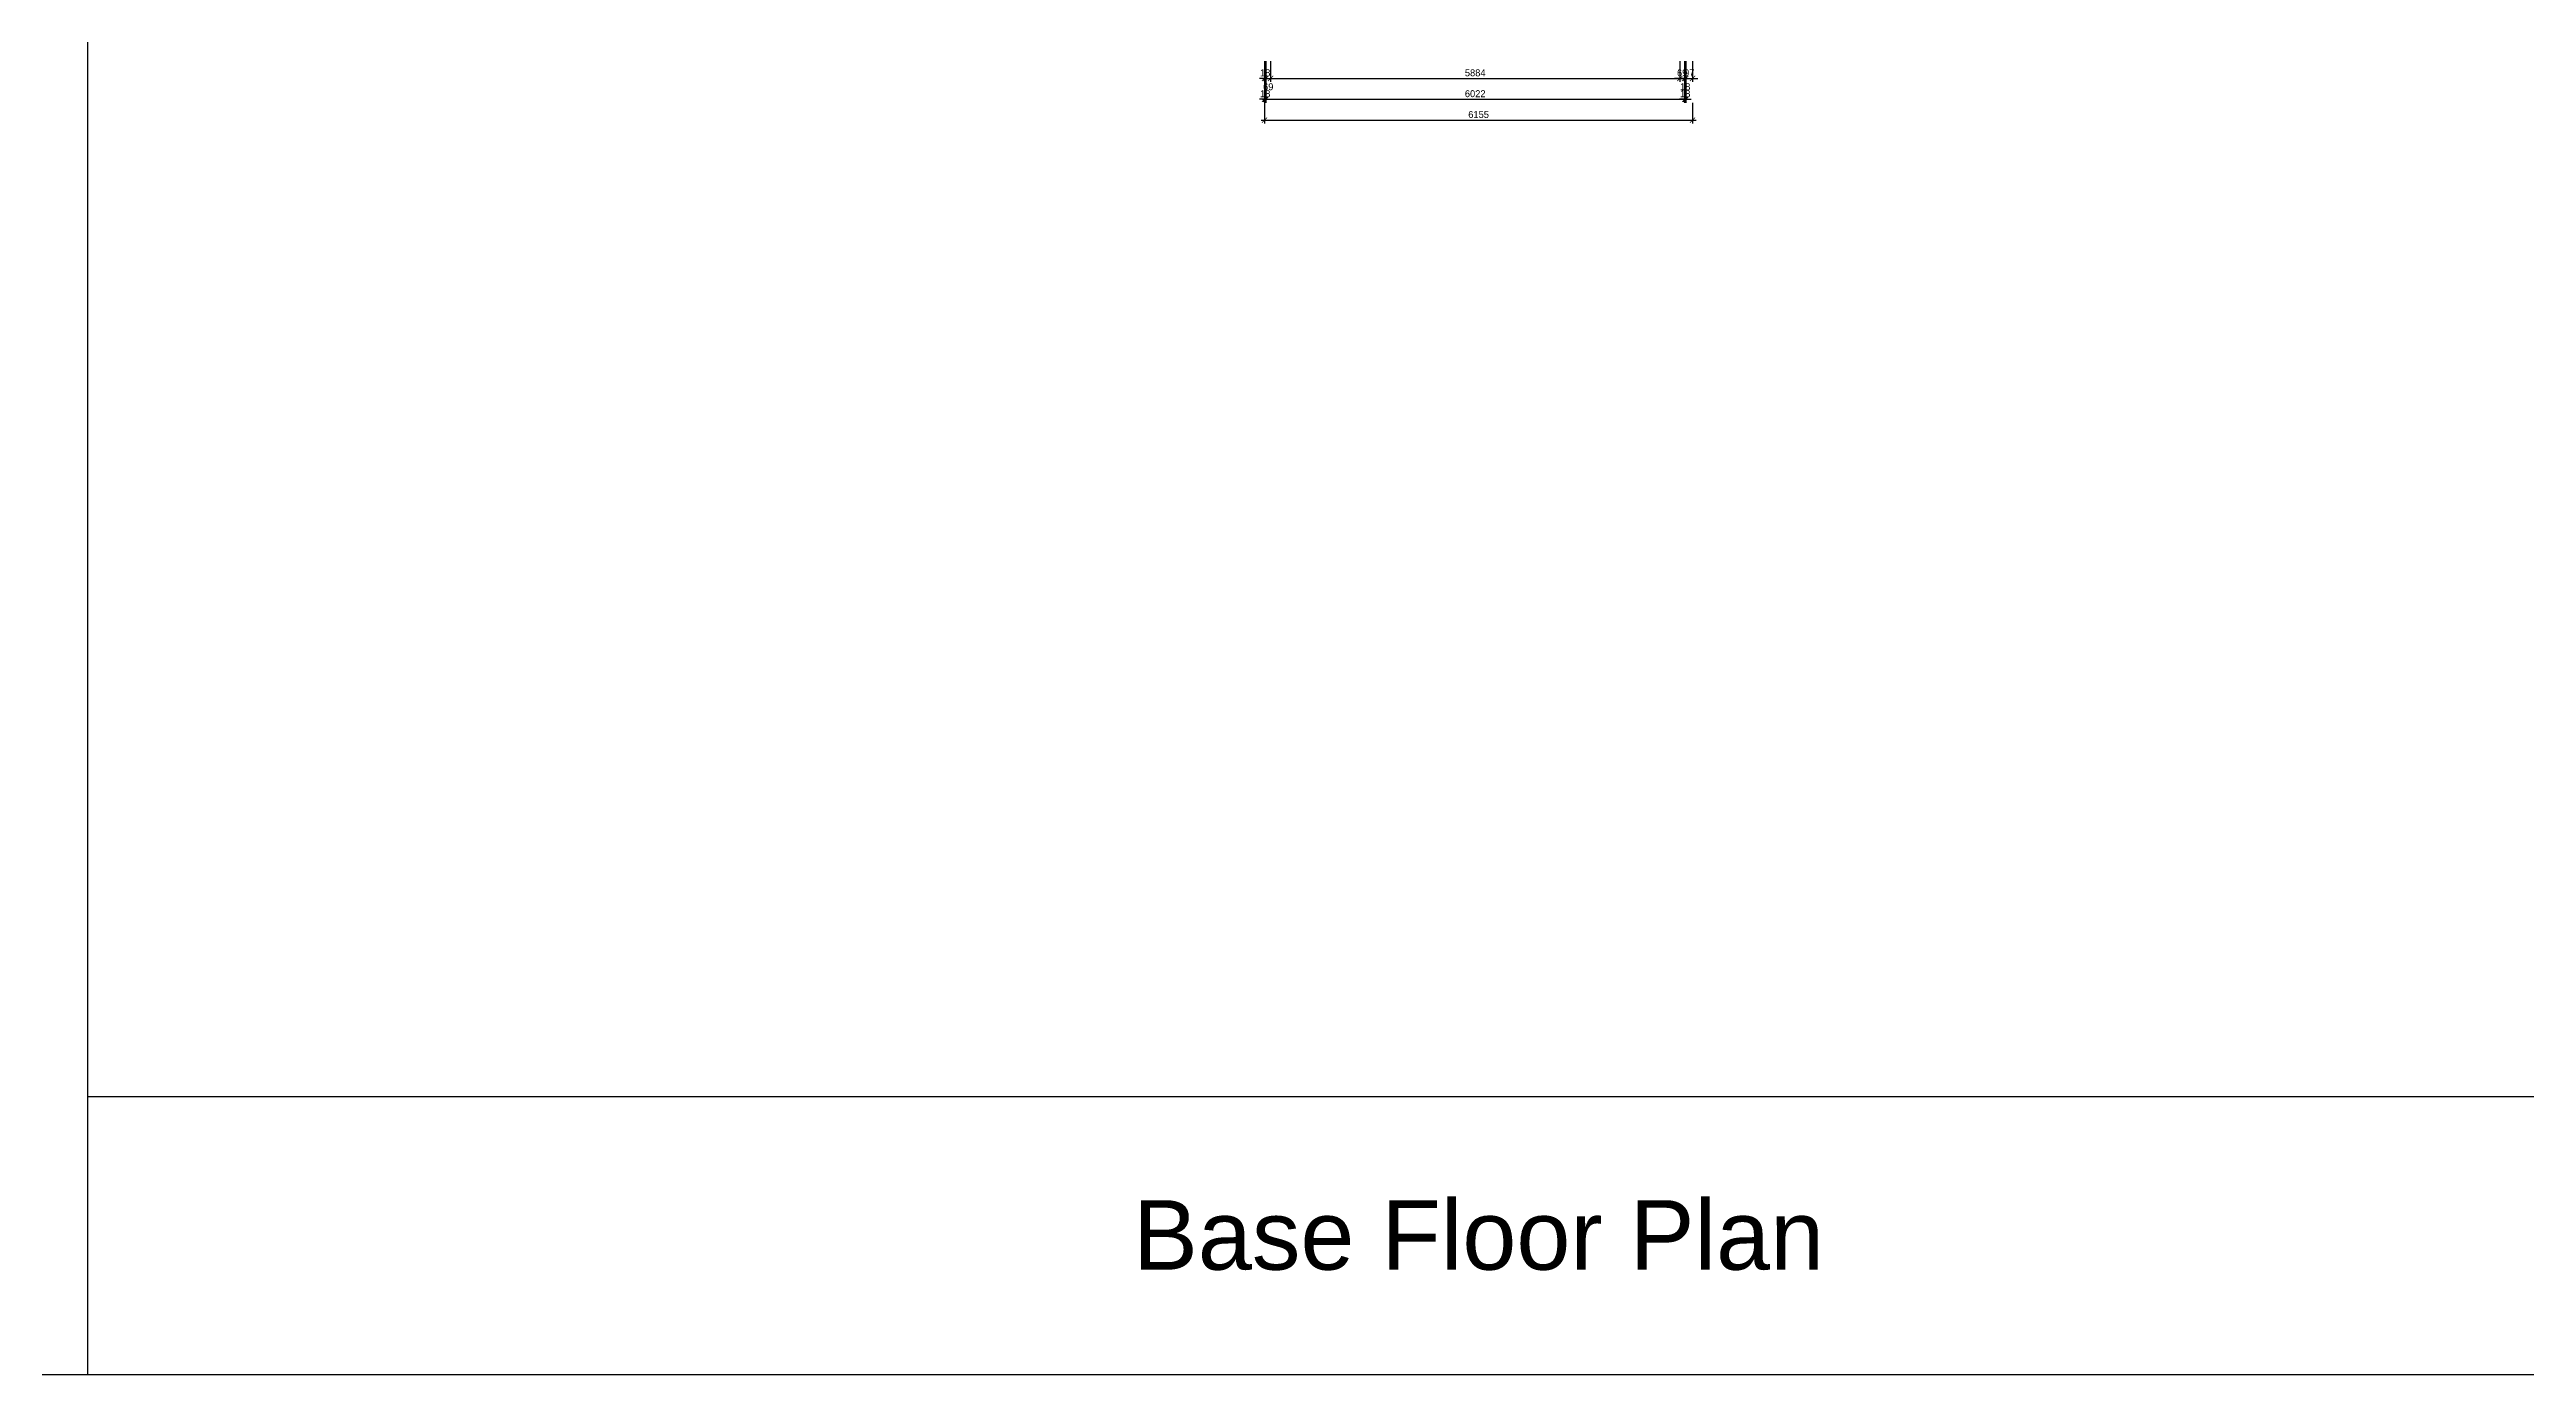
# Model space of a CAD drawing. Header units: millimetres. Extents: x 0 to 420000, y 0 to 44000.
# Drawn here: x 19449 to 55069, y 0 to 19058 of the extents above; entities that cross this region are included whole.
import ezdxf

# ---------------------------------------------------------------- set-up
doc = ezdxf.new("R2010")
doc.units = ezdxf.units.MM
doc.header["$LTSCALE"] = 10
doc.layers.get('DEFPOINTS').update_dxf_attribs({"color": 254})
doc.layers.add('A-WALL-FULL-DIMS', color=5, linetype='Continuous')
doc.styles.add('h_arial', font='Songti SC.ttf')
doc.styles.get("Standard").update_dxf_attribs({"font": 'Arial.ttf'})
doc.dimstyles.new('h_out-dim_1-050', dxfattribs={"dimscale": 0.5, "dimtxt": 200, "dimasz": 150, "dimexe": 100, "dimexo": 100, "dimgap": 60, "dimtad": 1, "dimdec": 0, "dimzin": 9, "dimdsep": 46, "dimtxsty": 'h_arial', "dimblk": 'ARCHTICK', "dimblk1": 'ARCHTICK', "dimblk2": 'ARCHTICK', "dimcen": 100, "dimdle": 100, "dimclrd": 256, "dimclre": 256, "dimclrt": 35, "dimazin": 2, "dimtfac": 1, "dimtdec": 0, "dimtix": 1, "dimtmove": 2, "dimatfit": 3, "dimldrblk": 'ARCHTICK', "dimfxl": 1, "dimtolj": 1, "dimtzin": 0, "dimarcsym": 0})

# ---------------------------------------------------------------- blocks, each defined once
blk = doc.blocks.new('_ArchTick')
at = {"color": 0, "linetype": 'ByBlock', "const_width": 0.15}
blk.add_lwpolyline([(-0.5, -0.5), (0.5, 0.5)], dxfattribs=at)
blk = doc.blocks.new('*D18')
at = {"layer": 'A-WALL-FULL-DIMS', "lineweight": -2, "transparency": 16777216}
for p, q in [((36922.3, 18292), (36922.3, 17992)), ((43077.7, 18292), (43077.7, 17992)), ((36872.3, 18042), (43127.7, 18042))]:
    blk.add_line(p, q, dxfattribs=at)
at = {"layer": 'DEFPOINTS', "color": 0, "transparency": 16777216}
for p in [(36922.3, 18342), (43077.7, 18342), (43077.7, 18042)]:
    blk.add_point(p, dxfattribs=at)
at = {"layer": 'A-WALL-FULL-DIMS', "lineweight": -2, "transparency": 16777216, "xscale": 75, "yscale": 75, "zscale": 75, "rotation": 180}
blk.add_blockref('_ArchTick', (36922.3, 18042), dxfattribs=at)
at = {"layer": 'A-WALL-FULL-DIMS', "lineweight": -2, "transparency": 16777216, "xscale": 75, "yscale": 75, "zscale": 75}
blk.add_blockref('_ArchTick', (43077.7, 18042), dxfattribs=at)
at = {"layer": 'A-WALL-FULL-DIMS', "color": 35, "transparency": 16777216, "insert": (40000, 18122), "char_height": 100, "attachment_point": 5, "style": 'h_arial'}
blk.add_mtext('\\A1;6155', dxfattribs=at)
blk = doc.blocks.new('*D31')
at = {"layer": 'A-WALL-FULL-DIMS', "lineweight": -2, "transparency": 16777216}
for p, q in [((36922.3, 18592), (36922.3, 18292)), ((36940.3, 18592), (36940.3, 18292)), ((36922.3, 18342), (36847.3, 18342)), ((36922.3, 18342), (36940.3, 18342)), ((36940.3, 18342), (37015.3, 18342))]:
    blk.add_line(p, q, dxfattribs=at)
at = {"layer": 'DEFPOINTS', "color": 0, "transparency": 16777216}
for p in [(36922.3, 18642), (36940.3, 18642), (36940.3, 18342)]:
    blk.add_point(p, dxfattribs=at)
at = {"layer": 'A-WALL-FULL-DIMS', "lineweight": -2, "transparency": 16777216, "xscale": 75, "yscale": 75, "zscale": 75}
blk.add_blockref('_ArchTick', (36922.3, 18342), dxfattribs=at)
at = {"layer": 'A-WALL-FULL-DIMS', "lineweight": -2, "transparency": 16777216, "xscale": 75, "yscale": 75, "zscale": 75, "rotation": 180}
blk.add_blockref('_ArchTick', (36940.3, 18342), dxfattribs=at)
at = {"layer": 'A-WALL-FULL-DIMS', "color": 35, "transparency": 16777216, "insert": (36931.3, 18422), "char_height": 100, "attachment_point": 5, "style": 'h_arial'}
blk.add_mtext('\\A1;18', dxfattribs=at)
blk = doc.blocks.new('*D32')
at = {"layer": 'A-WALL-FULL-DIMS', "lineweight": -2, "transparency": 16777216}
for p, q in [((36940.3, 18592), (36940.3, 18292)), ((42962.3, 18592), (42962.3, 18292)), ((36890.3, 18342), (43012.3, 18342))]:
    blk.add_line(p, q, dxfattribs=at)
at = {"layer": 'DEFPOINTS', "color": 0, "transparency": 16777216}
for p in [(36940.3, 18642), (42962.3, 18642), (42962.3, 18342)]:
    blk.add_point(p, dxfattribs=at)
at = {"layer": 'A-WALL-FULL-DIMS', "lineweight": -2, "transparency": 16777216, "xscale": 75, "yscale": 75, "zscale": 75, "rotation": 180}
blk.add_blockref('_ArchTick', (36940.3, 18342), dxfattribs=at)
at = {"layer": 'A-WALL-FULL-DIMS', "lineweight": -2, "transparency": 16777216, "xscale": 75, "yscale": 75, "zscale": 75}
blk.add_blockref('_ArchTick', (42962.3, 18342), dxfattribs=at)
at = {"layer": 'A-WALL-FULL-DIMS', "color": 35, "transparency": 16777216, "insert": (39951.3, 18422), "char_height": 100, "attachment_point": 5, "style": 'h_arial'}
blk.add_mtext('\\A1;6022', dxfattribs=at)
blk = doc.blocks.new('*D33')
at = {"layer": 'A-WALL-FULL-DIMS', "lineweight": -2, "transparency": 16777216}
for p, q in [((42962.3, 18592), (42962.3, 18292)), ((42980.3, 18592), (42980.3, 18292)), ((42962.3, 18342), (42887.3, 18342)), ((42962.3, 18342), (42980.3, 18342)), ((42980.3, 18342), (43055.3, 18342))]:
    blk.add_line(p, q, dxfattribs=at)
at = {"layer": 'DEFPOINTS', "color": 0, "transparency": 16777216}
for p in [(42962.3, 18642), (42980.3, 18642), (42980.3, 18342)]:
    blk.add_point(p, dxfattribs=at)
at = {"layer": 'A-WALL-FULL-DIMS', "lineweight": -2, "transparency": 16777216, "xscale": 75, "yscale": 75, "zscale": 75}
blk.add_blockref('_ArchTick', (42962.3, 18342), dxfattribs=at)
at = {"layer": 'A-WALL-FULL-DIMS', "lineweight": -2, "transparency": 16777216, "xscale": 75, "yscale": 75, "zscale": 75, "rotation": 180}
blk.add_blockref('_ArchTick', (42980.3, 18342), dxfattribs=at)
at = {"layer": 'A-WALL-FULL-DIMS', "color": 35, "transparency": 16777216, "insert": (42971.3, 18422), "char_height": 100, "attachment_point": 5, "style": 'h_arial'}
blk.add_mtext('\\A1;18', dxfattribs=at)
blk = doc.blocks.new('*D71')
at = {"layer": 'A-WALL-FULL-DIMS', "lineweight": -2, "transparency": 16777216}
for p, q in [((36922.3, 18892), (36922.3, 18592)), ((36940.3, 18892), (36940.3, 18592)), ((36922.3, 18642), (36847.3, 18642)), ((36922.3, 18642), (36940.3, 18642)), ((36940.3, 18642), (37015.3, 18642))]:
    blk.add_line(p, q, dxfattribs=at)
at = {"layer": 'DEFPOINTS', "color": 0, "transparency": 16777216}
for p in [(36922.3, 18942), (36940.3, 18942), (36940.3, 18642)]:
    blk.add_point(p, dxfattribs=at)
at = {"layer": 'A-WALL-FULL-DIMS', "lineweight": -2, "transparency": 16777216, "xscale": 75, "yscale": 75, "zscale": 75}
blk.add_blockref('_ArchTick', (36922.3, 18642), dxfattribs=at)
at = {"layer": 'A-WALL-FULL-DIMS', "lineweight": -2, "transparency": 16777216, "xscale": 75, "yscale": 75, "zscale": 75, "rotation": 180}
blk.add_blockref('_ArchTick', (36940.3, 18642), dxfattribs=at)
at = {"layer": 'A-WALL-FULL-DIMS', "color": 35, "transparency": 16777216, "insert": (36931.3, 18722), "char_height": 100, "attachment_point": 5, "style": 'h_arial'}
blk.add_mtext('\\A1;18', dxfattribs=at)
blk = doc.blocks.new('*D72')
at = {"layer": 'A-WALL-FULL-DIMS', "lineweight": -2, "transparency": 16777216}
for p, q in [((36940.3, 18892), (36940.3, 18592)), ((37009.3, 18892), (37009.3, 18592)), ((36890.3, 18642), (37059.3, 18642))]:
    blk.add_line(p, q, dxfattribs=at)
at = {"layer": 'DEFPOINTS', "color": 0, "transparency": 16777216}
for p in [(36940.3, 18942), (37009.3, 18942), (37009.3, 18642)]:
    blk.add_point(p, dxfattribs=at)
at = {"layer": 'A-WALL-FULL-DIMS', "lineweight": -2, "transparency": 16777216, "xscale": 75, "yscale": 75, "zscale": 75, "rotation": 180}
blk.add_blockref('_ArchTick', (36940.3, 18642), dxfattribs=at)
at = {"layer": 'A-WALL-FULL-DIMS', "lineweight": -2, "transparency": 16777216, "xscale": 75, "yscale": 75, "zscale": 75}
blk.add_blockref('_ArchTick', (37009.3, 18642), dxfattribs=at)
at = {"layer": 'A-WALL-FULL-DIMS', "color": 35, "transparency": 16777216, "insert": (36974.8, 18522), "char_height": 100, "attachment_point": 5, "style": 'h_arial'}
blk.add_mtext('\\A1;69', dxfattribs=at)
blk = doc.blocks.new('*D73')
at = {"layer": 'A-WALL-FULL-DIMS', "lineweight": -2, "transparency": 16777216}
for p, q in [((37009.3, 18892), (37009.3, 18592)), ((42893.3, 18892), (42893.3, 18592)), ((36959.3, 18642), (42943.3, 18642))]:
    blk.add_line(p, q, dxfattribs=at)
at = {"layer": 'DEFPOINTS', "color": 0, "transparency": 16777216}
for p in [(37009.3, 18942), (42893.3, 18942), (42893.3, 18642)]:
    blk.add_point(p, dxfattribs=at)
at = {"layer": 'A-WALL-FULL-DIMS', "lineweight": -2, "transparency": 16777216, "xscale": 75, "yscale": 75, "zscale": 75, "rotation": 180}
blk.add_blockref('_ArchTick', (37009.3, 18642), dxfattribs=at)
at = {"layer": 'A-WALL-FULL-DIMS', "lineweight": -2, "transparency": 16777216, "xscale": 75, "yscale": 75, "zscale": 75}
blk.add_blockref('_ArchTick', (42893.3, 18642), dxfattribs=at)
at = {"layer": 'A-WALL-FULL-DIMS', "color": 35, "transparency": 16777216, "insert": (39951.3, 18722), "char_height": 100, "attachment_point": 5, "style": 'h_arial'}
blk.add_mtext('\\A1;5884', dxfattribs=at)
blk = doc.blocks.new('*D74')
at = {"layer": 'A-WALL-FULL-DIMS', "lineweight": -2, "transparency": 16777216}
for p, q in [((42893.3, 18892), (42893.3, 18592)), ((42962.3, 18892), (42962.3, 18592)), ((42893.3, 18642), (42818.3, 18642)), ((42893.3, 18642), (42962.3, 18642)), ((42962.3, 18642), (43037.3, 18642))]:
    blk.add_line(p, q, dxfattribs=at)
at = {"layer": 'DEFPOINTS', "color": 0, "transparency": 16777216}
for p in [(42893.3, 18942), (42962.3, 18942), (42962.3, 18642)]:
    blk.add_point(p, dxfattribs=at)
at = {"layer": 'A-WALL-FULL-DIMS', "lineweight": -2, "transparency": 16777216, "xscale": 75, "yscale": 75, "zscale": 75}
blk.add_blockref('_ArchTick', (42893.3, 18642), dxfattribs=at)
at = {"layer": 'A-WALL-FULL-DIMS', "lineweight": -2, "transparency": 16777216, "xscale": 75, "yscale": 75, "zscale": 75, "rotation": 180}
blk.add_blockref('_ArchTick', (42962.3, 18642), dxfattribs=at)
at = {"layer": 'A-WALL-FULL-DIMS', "color": 35, "transparency": 16777216, "insert": (42927.8, 18722), "char_height": 100, "attachment_point": 5, "style": 'h_arial'}
blk.add_mtext('\\A1;69', dxfattribs=at)
blk = doc.blocks.new('*D75')
at = {"layer": 'A-WALL-FULL-DIMS', "lineweight": -2, "transparency": 16777216}
for p, q in [((42962.3, 18892), (42962.3, 18592)), ((42980.3, 18892), (42980.3, 18592)), ((42962.3, 18642), (42887.3, 18642)), ((42962.3, 18642), (42980.3, 18642)), ((42980.3, 18642), (43055.3, 18642))]:
    blk.add_line(p, q, dxfattribs=at)
at = {"layer": 'DEFPOINTS', "color": 0, "transparency": 16777216}
for p in [(42962.3, 18942), (42980.3, 18942), (42980.3, 18642)]:
    blk.add_point(p, dxfattribs=at)
at = {"layer": 'A-WALL-FULL-DIMS', "lineweight": -2, "transparency": 16777216, "xscale": 75, "yscale": 75, "zscale": 75}
blk.add_blockref('_ArchTick', (42962.3, 18642), dxfattribs=at)
at = {"layer": 'A-WALL-FULL-DIMS', "lineweight": -2, "transparency": 16777216, "xscale": 75, "yscale": 75, "zscale": 75, "rotation": 180}
blk.add_blockref('_ArchTick', (42980.3, 18642), dxfattribs=at)
at = {"layer": 'A-WALL-FULL-DIMS', "color": 35, "transparency": 16777216, "insert": (42971.3, 18522), "char_height": 100, "attachment_point": 5, "style": 'h_arial'}
blk.add_mtext('\\A1;18', dxfattribs=at)
blk = doc.blocks.new('*D76')
at = {"layer": 'A-WALL-FULL-DIMS', "lineweight": -2, "transparency": 16777216}
for p, q in [((42980.3, 18892), (42980.3, 18592)), ((43077.7, 18892), (43077.7, 18592)), ((42980.3, 18642), (42905.3, 18642)), ((42980.3, 18642), (43077.7, 18642)), ((43077.7, 18642), (43152.7, 18642))]:
    blk.add_line(p, q, dxfattribs=at)
at = {"layer": 'DEFPOINTS', "color": 0, "transparency": 16777216}
for p in [(42980.3, 18942), (43077.7, 18942), (43077.7, 18642)]:
    blk.add_point(p, dxfattribs=at)
at = {"layer": 'A-WALL-FULL-DIMS', "lineweight": -2, "transparency": 16777216, "xscale": 75, "yscale": 75, "zscale": 75}
blk.add_blockref('_ArchTick', (42980.3, 18642), dxfattribs=at)
at = {"layer": 'A-WALL-FULL-DIMS', "lineweight": -2, "transparency": 16777216, "xscale": 75, "yscale": 75, "zscale": 75, "rotation": 180}
blk.add_blockref('_ArchTick', (43077.7, 18642), dxfattribs=at)
at = {"layer": 'A-WALL-FULL-DIMS', "color": 35, "transparency": 16777216, "insert": (43029, 18722), "char_height": 100, "attachment_point": 5, "style": 'h_arial'}
blk.add_mtext('\\A1;97', dxfattribs=at)
blk = doc.blocks.new('home_blk_13')
for p, q in [((20000, 0), (20000, 44000)), ((20000, 4000), (420000, 4000)), ((0, 0), (420000, 0)), ((40000, 0), (40000, 0))]:
    blk.add_line(p, q)
at = {"insert": (40000, 2000), "char_height": 1000, "attachment_point": 5}
blk.add_mtext('Base Floor Plan', dxfattribs=at)

msp = doc.modelspace()

# ---------------------------------------------------------------- block references
at = {"color": 0, "linetype": 'ByBlock'}
msp.add_blockref('home_blk_13', (0, 0), dxfattribs=at)

# ---------------------------------------------------------------- dimensions: what is measured, and where the dimension line sits
at = {"layer": 'A-WALL-FULL-DIMS'}
for base, p1, p2, picture, middle in [((36940.3, 18642), (36922.3, 18942), (36940.3, 18942), '*D71', (36931.3, 18722)), ((42893.3, 18642), (37009.3, 18942), (42893.3, 18942), '*D73', (39951.3, 18722)), ((42962.3, 18642), (42893.3, 18942), (42962.3, 18942), '*D74', (42927.8, 18722)), ((43077.7, 18642), (42980.3, 18942), (43077.7, 18942), '*D76', (43029, 18722)), ((36940.3, 18342), (36922.3, 18642), (36940.3, 18642), '*D31', (36931.3, 18422)), ((42962.3, 18342), (36940.3, 18642), (42962.3, 18642), '*D32', (39951.3, 18422)), ((42980.3, 18342), (42962.3, 18642), (42980.3, 18642), '*D33', (42971.3, 18422)), ((43077.7, 18042), (36922.3, 18342), (43077.7, 18342), '*D18', (40000, 18122))]:
    dim = msp.add_linear_dim(base=base, p1=p1, p2=p2, dimstyle='h_out-dim_1-050', dxfattribs=at)
    dim.commit()
    dim.dimension.update_dxf_attribs({"geometry": picture, "text_midpoint": middle})
for base, p1, p2, picture, middle in [((37009.3, 18642), (36940.3, 18942), (37009.3, 18942), '*D72', (36974.8, 18522)), ((42980.3, 18642), (42962.3, 18942), (42980.3, 18942), '*D75', (42971.3, 18522))]:
    dim = msp.add_linear_dim(base=base, p1=p1, p2=p2, dimstyle='h_out-dim_1-050', dxfattribs=at)
    dim.commit()
    dim.dimension.update_dxf_attribs({"geometry": picture, "text_midpoint": middle, "dimtype": 160})

doc.saveas('drawing.dxf')
